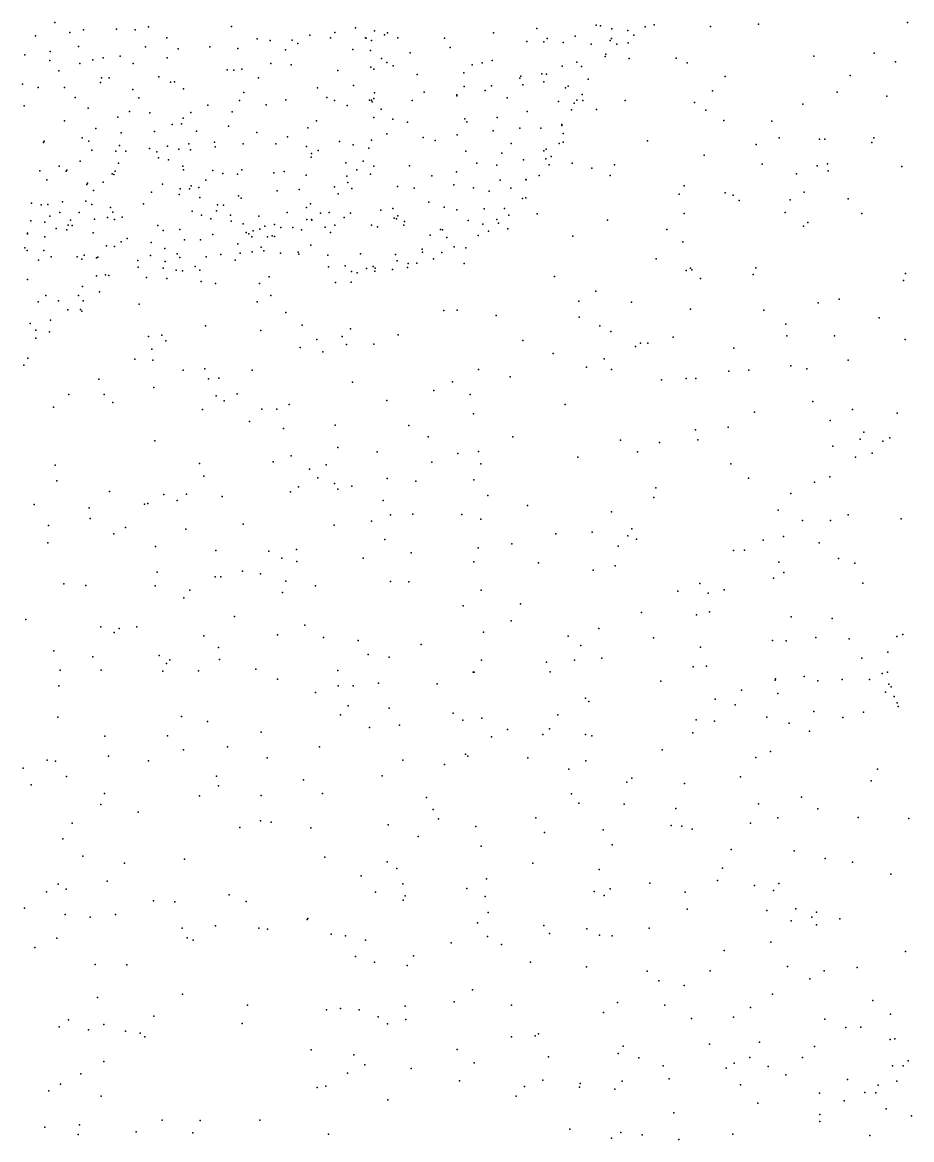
# Model space of a CAD drawing. Header units: metres. Extents: x -23.9 to 23.9, y -28.5 to 28.5.
# Drawn here: x 1.042 to 3.876, y -7.108 to -3.548 of the extents above; entities that cross this region are included whole.
import ezdxf

# ---------------------------------------------------------------- set-up
doc = ezdxf.new("R2010")
doc.units = ezdxf.units.M

msp = doc.modelspace()

# ---------------------------------------------------------------- linework, layer by layer
for p in [(1.1453, -3.5494, -23.7512), (2.8698, -3.5572, 24.0332), (2.8837, -3.5596, -2.9218), (3.0546, -3.5567, 23.6761), (3.387, -3.5547, 3.4767), (3.8618, -3.5484, -15.668), (1.0834, -3.5914, 23.0138), (1.1933, -3.5804, 22.9779), (1.2364, -3.5725, 25.1038), (1.3425, -3.57, 10.288), (1.4018, -3.5722, 22.9446), (1.444, -3.563, 16.159), (1.7085, -3.5617, -19.6556), (1.9578, -3.5889, 24.9609), (2.038, -3.5811, 22.9945), (2.1032, -3.5659, 11.529), (2.1635, -3.5752, 15.4), (2.1955, -3.5885, 24.587), (2.2058, -3.5823, 24.4962), (2.5434, -3.5819, 24.219), (2.6813, -3.5685, -0.1336), (2.8038, -3.5923, 23.3035), (2.9206, -3.5695, 14.4243), (2.9707, -3.5739, 23.4638), (2.99, -3.5895, 23.5626), (3.0265, -3.5631, 5.9804), (3.2345, -3.5613, -2.8067), (1.2214, -3.6255, -2.0232), (1.4342, -3.6264, 25.1168), (1.5027, -3.5982, 1.5652), (1.6397, -3.6259, 25.1139), (1.7898, -3.6009, 25.0665), (1.8318, -3.6067, 23.05), (1.9018, -3.6054, -2.8409), (1.9193, -3.6157, 23.018), (2.0242, -3.5979, 24.9022), (2.1357, -3.5982, 22.9824), (2.1371, -3.5992, 12.8667), (2.154, -3.6062, -14.067), (2.2381, -3.5981, 24.4062), (2.3868, -3.5989, 23.0353), (2.4048, -3.6281, 24.3076), (2.6494, -3.609, 24.1706), (2.7033, -3.6106, 23.2336), (2.7141, -3.5998, 24.1072), (2.7648, -3.6131, 12.0465), (2.8545, -3.6181, 23.9563), (2.9146, -3.6063, -16.1765), (2.9189, -3.5998, 23.9048), (2.936, -3.6183, 12.9548), (2.9726, -3.6137, 23.6979), (1.05, -3.6524, 25.2875), (1.1305, -3.6409, 25.2252), (1.2993, -3.6611, 16.6106), (1.3535, -3.6565, 25.1169), (1.5038, -3.6618, -2.7324), (1.5388, -3.6326, 23.0111), (1.7282, -3.6316, 8.2217), (1.8809, -3.6355, 11.1873), (2.0953, -3.635, 24.8135), (2.1516, -3.6383, 24.7228), (2.1868, -3.6637, -19.8029), (2.2776, -3.6459, 0.074), (2.8989, -3.6575, 23.7544), (2.9016, -3.6493, 23.5493), (2.9756, -3.6636, -0.6617), (3.1251, -3.6629, 13.6507), (3.5639, -3.6566, -10.6381), (3.7557, -3.6469, 11.85), (1.1301, -3.6698, 12.6289), (1.2251, -3.679, 25.1697), (1.2667, -3.6677, 23.026), (1.3954, -3.679, 23.0258), (1.695, -3.6996, 23.1035), (1.7158, -3.7009, 25.0917), (1.7418, -3.6976, 2.7622), (1.8336, -3.6799, 12.1616), (1.8982, -3.6839, 25.0074), (2.0468, -3.7018, 22.9906), (2.1528, -3.6907, 11.9097), (2.1616, -3.6971, 22.9841), (2.203, -3.6762, 24.5458), (2.2239, -3.6872, 24.4219), (2.4751, -3.684, -15.1291), (2.5068, -3.6769, 23.0957), (2.5387, -3.6704, 24.2262), (2.7615, -3.6875, 23.9803), (2.8088, -3.6749, 23.4301), (2.8235, -3.6886, 23.8817), (3.1598, -3.6779, -8.6249), (3.8238, -3.674, 3.0444), (1.1582, -3.7032, 23.0356), (1.294, -3.7256, 12.067), (1.3183, -3.7256, 23.0823), (1.4772, -3.7222, 23.089), (1.7944, -3.7254, 25.0611), (2.3003, -3.715, 24.3437), (2.4487, -3.7095, 24.2828), (2.6273, -3.726, 24.1443), (2.6299, -3.7203, 7.4696), (2.6967, -3.7125, -1.7469), (2.7038, -3.7375, 24.0394), (2.7124, -3.7132, 23.3111), (2.8447, -3.729, 23.5511), (3.2809, -3.7208, 6.1964), (3.6791, -3.7182, -15.2784), (1.042, -3.7454, 25.3291), (1.0928, -3.7565, -24.3998), (1.1765, -3.7562, 1.9568), (1.2914, -3.7398, 25.1395), (1.3938, -3.7621, 25.1052), (1.5143, -3.7388, 14.7308), (1.5271, -3.7379, 25.1187), (1.5558, -3.7605, 23.1689), (1.7482, -3.7714, -1.0991), (1.9828, -3.7575, 24.9365), (2.0971, -3.7498, 24.7949), (2.1638, -3.7729, 24.6518), (2.3225, -3.7709, 23.0199), (2.4497, -3.7528, -2.8469), (2.5163, -3.7653, 24.228), (2.5366, -3.7508, 23.1272), (2.6365, -3.7474, 23.2113), (2.773, -3.7566, 23.9125), (2.7816, -3.752, 23.4522), (3.2413, -3.7661, 13.0777), (3.6385, -3.7708, -21.0484), (1.2105, -3.7876, 15.7622), (1.4128, -3.7884, 23.1704), (1.7337, -3.7974, 23.1256), (1.8819, -3.7958, 23.0437), (2.0122, -3.7877, 23.0043), (2.0367, -3.7969, 24.8712), (2.148, -3.796, 13.1947), (2.155, -3.7966, 0.7009), (2.1571, -3.8013, 6.7267), (2.1624, -3.7912, 22.9947), (2.2844, -3.7978, -1.943), (2.4261, -3.7796, 14.1054), (2.4266, -3.7822, 23.0584), (2.5863, -3.7893, 2.657), (2.75, -3.8009, 12.7234), (2.7997, -3.8061, 3.2928), (2.809, -3.7965, 23.7313), (2.8256, -3.7778, 23.6505), (2.8273, -3.7976, 13.9427), (2.9624, -3.7979, -14.1753), (3.1831, -3.8036, -11.1024), (3.7969, -3.7839, 13.6496), (1.0476, -3.8149, 23.0613), (1.2522, -3.8223, 23.182), (1.3834, -3.832, 23.2378), (1.4486, -3.8362, 25.0954), (1.5788, -3.8354, 0.8996), (1.6329, -3.8118, 25.0968), (1.7102, -3.8333, 8.5375), (1.8187, -3.8116, 25.0406), (2.0772, -3.8138, 2.6834), (2.1858, -3.8252, 24.5073), (2.6505, -3.8329, 24.0854), (2.7912, -3.8268, 23.5717), (2.8715, -3.8259, 2.3016), (3.2199, -3.8283, -9.7172), (3.5286, -3.8095, 14.4199), (1.1764, -3.8619, 25.2749), (1.3466, -3.85, 25.1117), (1.5192, -3.874, 23.351), (1.5494, -3.872, 25.0853), (1.5544, -3.8535, 23.2534), (1.6989, -3.8797, 23.1864), (1.979, -3.8625, 23.0305), (2.1618, -3.8511, -14.7371), (2.2225, -3.8567, 24.3831), (2.2687, -3.8664, -1.3409), (2.4515, -3.856, 23.0963), (2.4579, -3.8655, 1.7978), (2.5548, -3.852, 24.1758), (2.7607, -3.874, 23.8452), (2.7609, -3.877, 23.5016), (3.2768, -3.861, 6.8678), (3.4299, -3.8636, -1.8468), (1.2757, -3.8862, 23.2441), (1.357, -3.9005, 23.3606), (1.4635, -3.8965, -2.0103), (1.5966, -3.895, 5.7533), (1.7896, -3.8994, 23.129), (1.8873, -3.9131, 23.0838), (1.9516, -3.8841, 24.9183), (2.2029, -3.9036, 23.0354), (2.319, -3.9148, 24.2816), (2.427, -3.9069, 24.2407), (2.542, -3.8943, 2.2131), (2.6276, -3.8858, 23.258), (2.694, -3.8857, 23.9923), (2.7653, -3.9024, 23.7643), (1.1094, -3.9312, 23.1472), (1.1114, -3.9271, 25.3297), (1.2329, -3.9161, -20.782), (1.2537, -3.927, -19.571), (1.3518, -3.9403, 25.0928), (1.4474, -3.9508, 25.0656), (1.5042, -3.9434, 23.4936), (1.5727, -3.9359, 3.4738), (1.6542, -3.9298, -0.7366), (1.6564, -3.9446, 25.0469), (1.7455, -3.9359, 25.0197), (1.85, -3.9358, 6.0758), (1.9478, -3.9439, 3.307), (2.0528, -3.928, 3.6982), (2.0961, -3.9384, 24.6855), (2.1465, -3.9489, -2.4143), (2.1544, -3.924, 24.4783), (2.3573, -3.925, 23.0814), (2.5994, -3.9347, -0.1389), (2.7528, -3.9343, 23.5695), (2.7652, -3.9306, 23.6621), (3.0343, -3.9264, -1.6831), (3.3806, -3.9378, 5.011), (3.4539, -3.9159, 11.7789), (3.5823, -3.9207, 3.1972), (3.599, -3.9203, 6.2792), (3.7488, -3.9313, 5.3573), (3.755, -3.9159, -1.6876), (1.2629, -3.9561, 25.2147), (1.3397, -3.9585, 23.4508), (1.3714, -3.9585, 23.5375), (1.4701, -3.9611, 15.6175), (1.4756, -3.9805, 23.8264), (1.5074, -3.9866, 23.6788), (1.5405, -3.952, 12.6435), (1.5782, -3.9551, 23.3819), (1.9625, -3.9783, 24.8536), (1.9629, -3.9667, 12.9109), (1.9847, -3.9564, -1.9098), (2.4547, -3.9583, 23.1411), (2.5701, -3.9653, 24.1069), (2.6393, -3.9863, 23.9978), (2.7032, -3.9581, 23.4342), (2.7101, -3.9835, 7.6974), (2.7111, -3.9528, 23.8951), (2.7268, -3.976, 23.8146), (3.2141, -3.9719, 14.9457), (1.0974, -4.0215, 23.1967), (1.1592, -4.0067, 16.8009), (1.184, -4.0192, 16.0453), (1.226, -3.9906, 23.2907), (1.3486, -3.9975, 23.7677), (1.5538, -4.0068, 25.023), (1.5553, -4.0183, 23.5961), (1.6492, -4.02, 25), (1.7412, -4.0181, 23.2403), (2.0732, -3.9964, 23.078), (2.1079, -4.0178, 24.4438), (2.1282, -3.991, 24.3402), (2.1622, -4.007, 24.2618), (2.2759, -4.0057, 23.097), (2.4906, -3.9974, 15.3622), (2.5534, -4.0031, 23.2575), (2.7205, -4.0019, 23.7339), (2.7937, -3.9974, -3.04), (2.8562, -4.0126, -0.5606), (2.9289, -4.0027, 15.2779), (3.3997, -4, 4.6468), (3.5745, -4.0055, 13.3326), (3.6069, -3.999, -8.1258), (3.6095, -4.022, 5.7979), (3.844, -4.0078, 2.0036), (1.1196, -4.0503, 9.6209), (1.1811, -4.0226, 25.2762), (1.2995, -4.0581, 23.8136), (1.3283, -4.0313, 25.115), (1.3334, -4.033, 23.642), (1.338, -4.0226, 13.5759), (1.6267, -4.0516, 23.432), (1.6806, -4.0301, 12.3318), (1.7279, -4.0323, 24.9658), (1.8435, -4.0278, 23.1706), (1.8758, -4.0232, 24.8939), (1.9459, -4.0356, 23.1326), (2.0755, -4.0388, 24.565), (2.1514, -4.0316, 11.1545), (2.347, -4.0377, 23.1465), (2.4257, -4.0248, 24.1717), (2.5649, -4.0513, 2.9516), (2.6465, -4.0486, 23.451), (2.6468, -4.0501, 23.889), (2.6884, -4.0365, 23.5551), (2.9149, -4.0364, 6.6748), (3.5087, -4.0315, 1.7703), (1.2474, -4.0653, 14.924), (1.2496, -4.0612, 23.4111), (1.2686, -4.0844, 23.4927), (1.4538, -4.0893, 25.0066), (1.4881, -4.0636, 23.8825), (1.5446, -4.0786, -0.4392), (1.5745, -4.079, 23.8441), (1.5799, -4.0688, 23.7261), (1.6038, -4.0751, 23.5362), (1.8534, -4.0851, 4.0711), (1.9237, -4.0813, 1.3841), (2.0371, -4.0725, 23.1363), (2.0787, -4.0591, 24.3508), (2.0915, -4.0773, 24.251), (2.2374, -4.0709, 23.1369), (2.2908, -4.0764, 24.1926), (2.4171, -4.0656, 23.1977), (2.4793, -4.0754, 24.0875), (2.5297, -4.0868, 23.3175), (2.5989, -4.0764, 23.9536), (3.1506, -4.0692, 1.8848), (3.2814, -4.0917, -11.7527), (3.533, -4.089, -2.5857), (1.0708, -4.124, 25.3348), (1.1228, -4.1286, 8.9042), (1.1698, -4.1206, 23.3652), (1.2447, -4.1181, 25.2073), (1.2633, -4.1287, 23.6577), (1.4275, -4.1266, 23.9403), (1.5415, -4.0964, 24.9624), (1.607, -4.106, 10.2597), (1.7306, -4.1014, 23.3342), (1.7392, -4.1083, 24.9057), (1.9603, -4.1261, 24.6791), (2.0481, -4.0948, 24.4852), (2.3367, -4.1208, 23.2057), (2.6357, -4.1096, 23.5443), (2.6459, -4.1079, 23.7376), (3.1346, -4.096, -2.9906), (3.3067, -4.099, 6.2503), (3.326, -4.1165, 12.9197), (3.4881, -4.1137, -1.4877), (3.6731, -4.1104, 6.6687), (1.1018, -4.1303, 24.1269), (1.1619, -4.1538, 23.9168), (1.2233, -4.1539, 23.5569), (1.3232, -4.1384, 25.0893), (1.3305, -4.1533, 23.9993), (1.5828, -4.1497, 24.9072), (1.6127, -4.163, 23.9197), (1.661, -4.1489, 23.5774), (1.6638, -4.1296, 23.4889), (1.6827, -4.1306, 13.4017), (1.7047, -4.1627, 23.9326), (1.8854, -4.1546, 24.7382), (1.9469, -4.1385, 23.2139), (1.9924, -4.1559, 24.1554), (2.0192, -4.1545, 6.5706), (2.0879, -4.1563, 24.1851), (2.1847, -4.1464, 23.1929), (2.222, -4.1416, 12.0603), (2.2386, -4.1648, 24.1222), (2.3861, -4.1368, 24.0892), (2.426, -4.1462, 23.2903), (2.5137, -4.1421, 23.9737), (2.5782, -4.1416, 23.8679), (2.5923, -4.1624, 23.6073), (2.6819, -4.1582, -0.9237), (3.1506, -4.1574, 11.9827), (3.4725, -4.1545, -10.7478), (3.7167, -4.1577, 14.4986), (1.0689, -4.1811, 11.3225), (1.1132, -4.1852, 25.2802), (1.1294, -4.1662, 23.9962), (1.1883, -4.195, 23.6584), (1.1951, -4.1791, 23.7606), (1.2009, -4.1955, 24.1448), (1.2724, -4.1759, 24.0651), (1.3136, -4.1705, 4.0931), (1.3356, -4.1767, 0.7839), (1.3598, -4.1686, 25.0034), (1.4733, -4.1958, 16.1348), (1.6428, -4.1744, 23.9987), (1.7071, -4.1815, 23.7913), (1.7454, -4.1899, 7.66), (1.7957, -4.1658, 23.354), (1.815, -4.198, 0.8598), (1.8453, -4.1928, 24.001), (1.9485, -4.1765, 24.2896), (1.9634, -4.1767, 24.5041), (1.9641, -4.1788, 24.3796), (2.038, -4.1942, 14.2899), (2.067, -4.1705, 23.2202), (2.1548, -4.1946, 24.0971), (2.174, -4.2002, 23.2581), (2.227, -4.1719, -0.1347), (2.2338, -4.1744, 3.0368), (2.2575, -4.1946, 23.2676), (2.2594, -4.1827, 0.5142), (2.4625, -4.1792, 23.3686), (2.5097, -4.1912, 23.4768), (2.5538, -4.1761, 1.9326), (2.5596, -4.1878, 23.728), (2.906, -4.1784, 2.1492), (3.531, -4.1978, 2.8236), (3.5443, -4.1865, 12.0217), (1.0586, -4.2224, 23.4194), (1.0589, -4.2204, 24.1726), (1.114, -4.2313, 23.7913), (1.1498, -4.2053, 23.545), (1.1837, -4.2099, 2.0475), (1.2676, -4.2195, 25.1198), (1.4904, -4.2121, 24.034), (1.5442, -4.2085, 24.8386), (1.6486, -4.2248, 24.072), (1.755, -4.2183, 24.1152), (1.7636, -4.2227, 23.5634), (1.7732, -4.2314, 23.7664), (1.7771, -4.2126, 15.3672), (1.7983, -4.2071, 8.3492), (1.823, -4.2318, 23.8873), (1.8379, -4.2291, 24.6426), (1.8457, -4.2308, 23.4281), (1.8655, -4.2024, 24.205), (1.9036, -4.202, 24.5964), (1.9319, -4.2094, 23.3219), (2.0067, -4.201, 23.2764), (2.0239, -4.2179, 24.0462), (2.3413, -4.2269, 11.5048), (2.3745, -4.2082, 23.3458), (2.3805, -4.2099, 3.7697), (2.3946, -4.2343, 23.9289), (2.4947, -4.2279, 23.7639), (2.5276, -4.2132, 23.6363), (2.5891, -4.2066, -0.4033), (2.7961, -4.2297, 3.6072), (3.0956, -4.2087, 2.7967), (1.05, -4.2667, 23.5236), (1.3103, -4.2602, 24.1876), (1.3355, -4.2629, 24.9683), (1.3573, -4.2476, 1.6389), (1.3755, -4.2374, 24.0943), (1.4522, -4.25, 24.8335), (1.4965, -4.2688, 9.9407), (1.5582, -4.2409, 24.0763), (1.6095, -4.2417, 24.7775), (1.7282, -4.2538, 14.7874), (1.8031, -4.2645, 23.6652), (1.9608, -4.2587, 23.962), (2.3155, -4.2714, 23.4296), (2.4181, -4.2632, 23.509), (2.4552, -4.2671, 23.6761), (3.1463, -4.2477, 4.6065), (1.0572, -4.2755, 23.7257), (1.0938, -4.3057, 14.6697), (1.1109, -4.2757, 25.2391), (1.1337, -4.295, 24.2567), (1.2168, -4.2952, 4.644), (1.2313, -4.3031, 2.7474), (1.2394, -4.2902, 24.3078), (1.278, -4.2984, 16.9575), (1.2822, -4.2965, 25.0385), (1.4097, -4.307, 24.6397), (1.45, -4.2916, 24.1881), (1.535, -4.286, 24.1525), (1.5443, -4.2975, 24.6773), (1.6272, -4.2956, 24.2105), (1.6743, -4.2883, 24.6596), (1.7199, -4.3065, 24.3461), (1.7358, -4.2833, 24.2531), (1.774, -4.2799, 24.581), (1.8117, -4.276, 24.5019), (1.8649, -4.284, 23.7429), (1.9209, -4.2802, 23.48), (1.9233, -4.2873, 23.8455), (2.0157, -4.29, 23.4371), (2.1196, -4.2861, 23.3913), (2.2314, -4.2879, 23.9172), (2.3174, -4.281, 23.8849), (2.352, -4.3018, 23.7282), (2.3783, -4.282, 23.8159), (3.0613, -4.3018, 15.1561), (1.4108, -4.3279, 24.3538), (1.4903, -4.3311, 24.5697), (1.4966, -4.3104, 10.5857), (1.5323, -4.3384, 24.3444), (1.552, -4.3403, 24.4836), (1.5928, -4.3267, 24.5632), (1.6075, -4.3377, 24.4134), (2.017, -4.3277, 23.75), (2.0702, -4.3238, 23.5151), (2.0905, -4.3425, 23.6514), (2.1386, -4.3326, 23.8139), (2.16, -4.3258, -0.7701), (2.1653, -4.3407, 23.7142), (2.1659, -4.3317, 23.5483), (2.2211, -4.3356, 23.6379), (2.2364, -4.3083, 23.4852), (2.2694, -4.3292, 23.7128), (2.2715, -4.317, 23.8169), (2.2987, -4.3157, 23.5725), (2.45, -4.3168, -2.7443), (3.1571, -4.3385, 3.9961), (3.1709, -4.3314, 5.3784), (3.1746, -4.3374, -1.7365), (3.3789, -4.3307, 3.3141), (1.0584, -4.3682, 25.2077), (1.278, -4.3556, 24.95), (1.3073, -4.3529, 24.4308), (1.3174, -4.3548, 24.5597), (1.4379, -4.3616, 2.4485), (1.5025, -4.364, 8.9112), (1.6122, -4.3736, 15.7182), (1.8283, -4.3595, 5.8191), (2.0398, -4.3777, 6.1144), (2.0899, -4.3762, 19.4854), (2.1085, -4.3464, 8.2375), (2.7373, -4.3577, -1.8205), (3.2027, -4.3649, 19.5519), (3.3706, -4.352, 12.2785), (3.849, -4.3707, -1.2444), (3.8563, -4.3487, 2.7519), (1.2339, -4.3899, 24.4786), (1.2875, -4.4074, 24.7051), (1.6572, -4.3804, 11.01), (1.7977, -4.3806, 16.434), (2.869, -4.405, -8.5161), (1.0923, -4.4384, 24.3716), (1.1168, -4.4187, 25.1052), (1.1577, -4.4353, 24.4328), (1.2213, -4.4183, -0.0193), (1.2361, -4.4361, 24.5761), (1.4139, -4.4465, 18.3381), (1.7903, -4.4392, 8.6672), (1.8342, -4.4191, 1.5334), (2.8147, -4.4363, -2.8493), (2.9827, -4.4395, 12.6998), (3.5774, -4.4416, 4.2743), (3.6446, -4.4301, -2.5629), (1.1866, -4.4642, 24.928), (1.2272, -4.4633, 24.7919), (1.2311, -4.4689, 0.3724), (1.8816, -4.4724, 18.9298), (2.3849, -4.4667, 15.2399), (2.4272, -4.4657, -2.4044), (2.5514, -4.4826, 19.307), (3.1713, -4.4626, -2.7341), (3.4042, -4.4653, -7.5153), (1.0671, -4.5076, 24.4475), (1.1317, -4.4972, 24.5328), (1.6259, -4.5152, 14.5411), (1.9332, -4.5132, -0.3159), (2.8161, -4.488, 7.5986), (2.8816, -4.515, 19.7369), (3.4744, -4.51, 13.1758), (3.7724, -4.4898, 17.3468), (1.0848, -4.5548, 24.6081), (1.0849, -4.529, 8.4313), (1.1289, -4.5348, 24.7916), (1.4435, -4.5489, 10.24), (1.4861, -4.5453, 4.5269), (1.8016, -4.5303, 19.6065), (2.0614, -4.5497, 5.5704), (2.0874, -4.5246, 14.4683), (2.2396, -4.5439, 4.1274), (2.9168, -4.5335, 7.2641), (3.1152, -4.5515, 6.1323), (3.4782, -4.5475, 6.7751), (3.6298, -4.5475, 14.4912), (1.4546, -4.5896, 5.6333), (1.4987, -4.5631, 2.1053), (1.9268, -4.5847, 11.2138), (1.9799, -4.5587, 16.122), (2.0748, -4.5749, 11.9636), (2.1622, -4.5737, -0.0407), (2.6364, -4.5622, 14.139), (2.996, -4.581, 12.3208), (3.0119, -4.5707, 4.6902), (3.0354, -4.5704, 1.6942), (3.3088, -4.587, 5.606), (3.855, -4.5593, 12.7739), (1.0592, -4.618, 18.7488), (1.4004, -4.6211, 18.6401), (1.4578, -4.625, -0.2552), (1.9992, -4.5986, 9.2984), (2.7328, -4.604, -2.5476), (2.8954, -4.6205, 4.204), (3.6733, -4.6244, 3.7208), (1.0464, -4.6407, 2.9299), (1.5548, -4.6569, 19.1942), (1.6239, -4.6522, 12.3385), (1.7741, -4.6571, 16.724), (2.4957, -4.6547, 18.8044), (2.8393, -4.6471, 13.0816), (2.9195, -4.6546, 14.3977), (3.293, -4.6599, -2.438), (3.3565, -4.6571, 2.9356), (3.4906, -4.6424, 19.1588), (3.5413, -4.652, -11.9075), (1.2859, -4.6851, 12.3108), (1.6356, -4.6837, 9.9704), (1.6684, -4.6825, 2.4418), (2.0942, -4.6951, 18.6502), (2.4129, -4.6936, 5.8536), (2.5967, -4.6779, 13.6821), (3.0788, -4.6871, 20.2499), (3.1568, -4.6835, -8.1143), (3.1874, -4.6829, -9.2047), (1.1897, -4.7343, 5.9831), (1.3029, -4.7338, 14.4601), (1.4608, -4.7123, 11.3909), (1.7266, -4.7315, 2.8923), (2.353, -4.7216, 12.6934), (2.4688, -4.7341, 1.5282), (1.3305, -4.7591, 11.718), (1.6597, -4.7385, 18.3944), (1.6855, -4.7542, 0.4505), (1.8923, -4.7661, 12.9707), (2.2028, -4.7534, 8.5683), (2.7714, -4.7661, 14.7949), (3.561, -4.7559, 1.5482), (1.1412, -4.7748, 3.4655), (1.6156, -4.7817, 12.6579), (1.8051, -4.7807, 11.551), (1.8524, -4.7804, 4.2318), (2.4791, -4.7959, 6.8469), (3.3747, -4.7909, 4.3005), (3.6873, -4.7814, 12.1647), (3.8294, -4.7931, -9.8779), (1.7657, -4.8198, 1.512), (2.0389, -4.8318, 15.2739), (2.2737, -4.8329, 0.32), (3.2905, -4.8379, -1.5382), (3.616, -4.8172, 20.3138), (1.8743, -4.8425, 15.6581), (2.335, -4.8686, 6.4569), (2.6052, -4.8693, 4.1119), (3.1863, -4.8471, -2.0245), (3.7111, -4.8766, -6.8664), (3.7236, -4.854, 3.4437), (3.8061, -4.8726, -10.8901), (1.4641, -4.8815, 17.6488), (2.0473, -4.9033, 16.0784), (2.9476, -4.8797, 1.8545), (3.0718, -4.8867, 5.1349), (3.1941, -4.8787, 14.3839), (3.6246, -4.8982, 18.3548), (3.7837, -4.8825, 17.8829), (1.8987, -4.93, 9.7981), (2.1725, -4.9167, 7.0448), (2.4296, -4.9217, -0.2886), (2.4949, -4.9159, 7.1906), (2.8115, -4.9342, 20.1304), (3.0016, -4.9164, -8.6428), (3.6963, -4.9336, 6.9673), (3.7497, -4.9214, 14.4099), (1.1465, -4.9588, 21.0019), (1.6063, -4.9543, 5.366), (1.841, -4.9487, 13.3797), (1.9567, -4.972, 8.7928), (2.0101, -4.9581, 13.9666), (2.3468, -4.9496, 8.2755), (2.5027, -4.9546, 17.979), (3.2999, -4.9553, -7.0717), (1.1516, -5.0091, 10.002), (1.6206, -4.9948, -0.708), (1.9835, -4.9992, 2.8132), (2.0369, -5.0172, 7.5736), (2.2042, -5.0018, 12.4133), (2.2957, -5.0102, 7.8749), (2.4807, -5.0064, 0.0798), (3.3555, -5.0006, 6.4655), (3.5657, -5.0136, -2.3716), (3.6146, -4.9967, -9.1396), (1.3198, -5.0435, -0.5277), (1.4932, -5.0525, 10.0167), (1.5647, -5.0514, 4.1201), (1.8964, -5.0447, 0.5972), (1.9218, -5.0278, 16.5932), (2.0475, -5.0354, 1.3699), (2.0922, -5.0266, 18.5658), (3.0607, -5.0317, 4.2515), (3.4903, -5.0497, 17.9215), (1.0797, -5.0842, 20.3119), (1.4315, -5.0838, 4.4505), (1.4423, -5.0819, 19.2526), (1.5353, -5.072, 19.5987), (1.6784, -5.0587, 18.7367), (2.1917, -5.0713, 19.9406), (2.5254, -5.0557, 18.6953), (2.6512, -5.0879, 17.5304), (3.0537, -5.062, -10.7165), (1.255, -5.0955, 18.8489), (2.2155, -5.1172, 3.4411), (2.2858, -5.1154, 3.0687), (2.4421, -5.1166, 8.8537), (2.9187, -5.1076, 14.4896), (3.4498, -5.103, 11.9237), (3.6728, -5.1174, 3.7276), (1.1255, -5.151, 11.7223), (1.2582, -5.129, 17.1552), (1.3702, -5.1574, 14.6112), (1.7461, -5.1467, 15.5291), (2.0359, -5.1501, 18.1745), (2.1549, -5.1378, 6.64), (2.5031, -5.1309, 6.0916), (3.5273, -5.1357, -1.6316), (3.6171, -5.1354, 4.5639), (3.8425, -5.1299, -17.2571), (1.3336, -5.1775, 20.5411), (1.5625, -5.1635, 11.5845), (2.1973, -5.196, 8.4936), (2.742, -5.1776, 12.4077), (2.8578, -5.1731, 8.9273), (2.9715, -5.1849, 1.5874), (2.9841, -5.1625, 19.1471), (2.9985, -5.1955, 11.8977), (3.4671, -5.1866, 14.4479), (1.1233, -5.207, 3.7472), (1.4664, -5.2186, 17.6091), (1.6589, -5.2313, 8.7871), (1.8269, -5.2329, 15.0864), (1.9153, -5.2275, 5.3625), (2.494, -5.2227, 6.4796), (2.602, -5.2097, 2.7981), (2.9402, -5.2177, 18.0994), (3.3078, -5.2313, 5.6373), (3.3427, -5.23, 2.7767), (3.4027, -5.1978, 4.8343), (3.581, -5.2072, 7.271), (1.869, -5.2553, 9.0858), (1.9161, -5.2659, 13.777), (2.1279, -5.2551, -0.6932), (2.2804, -5.239, 17.3435), (2.48, -5.2677, 19.7953), (3.642, -5.2565, -0.6949), (1.4711, -5.3006, 5.4939), (1.743, -5.2969, 17.2873), (2.6864, -5.27, 18.9337), (2.8612, -5.2939, 4.0889), (2.9304, -5.2802, 8.4319), (3.452, -5.2686, -10.2615), (3.4679, -5.3007, 19.0928), (3.6946, -5.2718, 20.2526), (1.1745, -5.3369, 0.0928), (1.6559, -5.3155, 2.5561), (1.6741, -5.3145, 18.3531), (1.8005, -5.3059, 7.319), (1.882, -5.3288, 16.1445), (2.2149, -5.3294, 12.2262), (2.2737, -5.3306, 7.7112), (3.2001, -5.336, 4.0683), (3.435, -5.3192, 6.9218), (3.7203, -5.3356, -1.4169), (1.244, -5.3427, 4.1199), (1.4654, -5.3433, 18.6551), (1.5759, -5.358, 1.8279), (1.8704, -5.3648, 6.8069), (1.9761, -5.3437, 19.8518), (2.5041, -5.3575, 8.0198), (3.1307, -5.3606, 8.7717), (3.2275, -5.3668, -8.032), (3.2777, -5.356, 18.2069), (1.5566, -5.3823, 19.3704), (2.4462, -5.4069, -0.2671), (2.6291, -5.4007, 3.7284), (1.7183, -5.4414, 9.5295), (3.0152, -5.4286, 17.5735), (3.1898, -5.4356, 20.2425), (3.2309, -5.4269, 3.2194), (3.492, -5.4425, 18.6993), (1.0534, -5.4509, 9.1638), (1.2916, -5.4743, 12.8886), (1.3501, -5.4801, 15.2648), (1.4063, -5.4739, 21.0254), (1.9418, -5.4692, 8.8002), (2.5992, -5.4549, 5.9336), (2.8791, -5.4797, 11.5438), (3.6225, -5.4475, 6.0673), (1.3341, -5.4928, 3.0544), (1.6207, -5.5035, 13.0849), (1.8548, -5.4997, 0.5347), (2.0019, -5.5083, 3.6011), (2.511, -5.4918, 1.6589), (2.7815, -5.5038, -8.8472), (3.0529, -5.5092, 1.5156), (3.5697, -5.5078, -0.0865), (3.6761, -5.5121, 7.4603), (3.8278, -5.5052, -12.2382), (3.8474, -5.4989, 1.2786), (1.1421, -5.5513, 4.4531), (1.6674, -5.5402, -0.6381), (2.1117, -5.5179, 9.174), (2.3132, -5.5309, 18.8277), (2.8214, -5.5339, -10.947), (3.2026, -5.5391, 3.6563), (3.4318, -5.5182, 14.2513), (3.4757, -5.5194, 5.566), (1.2666, -5.5699, 6.3324), (1.4784, -5.5656, 0.3716), (1.5121, -5.5794, 3.8971), (1.6703, -5.5781, 16.3233), (2.1436, -5.5623, 1.6239), (2.2107, -5.5705, 7.4208), (2.5048, -5.581, 14.5627), (2.712, -5.5873, 6.6328), (2.8011, -5.5809, -8.2102), (2.8884, -5.574, -7.5994), (3.7163, -5.5741, 12.8939), (3.8001, -5.5554, 8.6838), (1.1628, -5.6128, 20.2375), (1.2927, -5.6119, -0.0975), (1.4895, -5.6155, 5.8271), (1.5017, -5.591, 8.7044), (1.6029, -5.6146, 11.6323), (1.7859, -5.6094, 5.6553), (2.0468, -5.6136, 14.2495), (2.4787, -5.6187, -0.6784), (2.4821, -5.6188, 19.2656), (2.7242, -5.6179, -0.317), (3.1793, -5.6013, 9.0615), (3.2223, -5.5992, 8.5439), (3.7817, -5.6232, 5.2581), (3.7982, -5.6189, -9.032), (1.8552, -5.6409, 19.1054), (2.177, -5.6537, 18.526), (2.3633, -5.6561, 9.3916), (3.0759, -5.6478, 19.8168), (3.441, -5.6438, 2.7453), (3.4412, -5.6404, -17.3724), (3.533, -5.6327, 19.9809), (3.577, -5.6466, 6.5248), (3.6543, -5.6424, 13.237), (3.7414, -5.6416, -8.0158), (3.8031, -5.6571, 11.4441), (1.1584, -5.6623, 2.1947), (1.9759, -5.6833, 11.8774), (2.0483, -5.6623, 19.4962), (2.0961, -5.6628, 12.4337), (3.333, -5.6758, -7.4183), (3.4488, -5.6864, 11.2764), (3.7924, -5.6829, -9.4937), (3.8101, -5.6654, 12.4509), (2.0797, -5.7265, 0.2498), (2.8366, -5.7011, 17.3352), (2.8467, -5.712, 18.4299), (3.2494, -5.7043, -11.6356), (3.3134, -5.723, 18.2137), (3.8201, -5.696, 5.6263), (3.8289, -5.7166, 8.1521), (3.832, -5.7284, 18.8217), (1.155, -5.7617, 21.2683), (1.5486, -5.7605, 3.5811), (2.0559, -5.7549, 17.0333), (2.211, -5.7336, 1.9733), (2.4145, -5.7495, 17.2065), (2.506, -5.7655, 18.5599), (2.7486, -5.7544, 6.0054), (3.4141, -5.7622, 8.2941), (3.5641, -5.744, 13.5741), (3.6561, -5.7637, 14.081), (3.7221, -5.7463, -0.9261), (1.6323, -5.7757, -0.3555), (2.1482, -5.7953, 13.5743), (2.2437, -5.7881, 3.6075), (2.446, -5.7715, -8.4552), (2.5879, -5.8009, 12.613), (2.722, -5.799, 12.2451), (3.1886, -5.7702, -9.6065), (3.2471, -5.7745, 12.8287), (3.4849, -5.7808, -6.8239), (1.3048, -5.8226, 12.687), (1.5045, -5.8211, 15.5018), (1.8026, -5.8099, 12.9018), (2.5368, -5.8251, 7.5305), (2.7, -5.8178, 11.7235), (2.8365, -5.8169, -0.7412), (2.8562, -5.8217, 3.3478), (3.1778, -5.8124, 3.1355), (3.5505, -5.807, 0.3005), (1.5555, -5.8662, 4.4621), (1.696, -5.8568, 7.1525), (1.9884, -5.8563, 16.6735), (3.0805, -5.8666, 17.9333), (3.4259, -5.8713, -0.0392), (1.1215, -5.8988, 6.6899), (1.1477, -5.9018, 4.6912), (1.3167, -5.8863, 8.9984), (1.4438, -5.9013, 20.3815), (1.8218, -5.8912, 17.6864), (2.2547, -5.8996, 12.6348), (2.4535, -5.8795, 13.403), (2.4616, -5.8868, -7.7629), (2.653, -5.8922, 7.9267), (2.8379, -5.9013, -10.6124), (3.3792, -5.8907, 1.731), (1.0451, -5.9247, -0.5811), (2.3867, -5.9125, 5.69), (2.7837, -5.9281, 1.7488), (3.7668, -5.9274, 1.3826), (1.0702, -5.9781, 2.0429), (1.1832, -5.9517, 5.3965), (1.6604, -5.9496, 16.366), (1.9383, -5.9617, -0.7641), (2.1881, -5.9486, 7.1934), (2.9682, -5.9689, 17.6081), (2.9842, -5.9565, 12.5066), (3.152, -5.973, 8.4029), (3.3297, -5.9524, 13.3859), (3.747, -5.9652, 15.9196), (1.3041, -6.005, 18.3407), (1.6065, -6.0129, 12.2683), (1.6674, -5.9814, 5.7646), (1.8032, -6.0122, 9.0337), (1.9982, -6.0058, 20.6052), (2.7917, -6.006, 9.3716), (1.2923, -6.0401, 20.0596), (2.3302, -6.0186, 13.0165), (2.8155, -6.036, 18.2894), (2.96, -6.0393, 11.4454), (3.3873, -6.0383, 2.9364), (3.5242, -6.0166, 18.1747), (1.4108, -6.0649, 15.7984), (2.3507, -6.0559, 14.2418), (2.3682, -6.0865, 6.8908), (2.6783, -6.0825, 17.4221), (3.1244, -6.0526, 0.2976), (3.4494, -6.0833, -12.4855), (3.5762, -6.0542, 12.5405), (3.7048, -6.0821, 15.4949), (3.8663, -6.0852, 7.1441), (1.2007, -6.0996, 20.558), (1.7347, -6.1139, 4.206), (1.8009, -6.0922, -0.1526), (1.8346, -6.0967, 3.8797), (1.9617, -6.1144, 17.1096), (2.2074, -6.105, 9.2306), (2.4874, -6.1107, -7.3076), (2.8927, -6.1215, 14.4519), (3.1096, -6.1077, -0.4418), (3.1431, -6.1095, -0.1015), (3.1758, -6.1194, 1.9857), (3.3619, -6.0996, -18.4818), (1.1711, -6.1501, 16.0329), (2.3036, -6.1428, 0.2892), (2.7056, -6.1293, 6.1338), (2.5043, -6.173, -1.0611), (2.9211, -6.1691, -0.864), (3.3002, -6.1833, -11.0653), (3.5012, -6.1877, 14.6797), (1.2345, -6.2048, -0.6213), (1.3674, -6.2277, 16.4416), (1.5587, -6.215, 19.7288), (2.0056, -6.2087, 19.8213), (2.2043, -6.2235, 17.6227), (2.6681, -6.2272, 13.3204), (3.5996, -6.2129, 11.4726), (3.6871, -6.2237, 7.9204), (2.2352, -6.2445, 18.1295), (2.8798, -6.247, 8.3285), (3.2728, -6.2432, 8.1591), (3.8093, -6.2621, -0.6072), (1.1566, -6.2945, 11.7309), (1.312, -6.2849, 7.0828), (2.122, -6.2676, 13.7902), (2.2539, -6.2936, 20.5943), (2.5206, -6.277, -8.1351), (3.0415, -6.2912, 8.6277), (3.257, -6.2827, 14.3071), (3.3744, -6.2987, 13.8184), (3.4519, -6.2924, -0.3205), (1.1192, -6.3191, 18.1634), (1.1815, -6.3101, -1.2051), (1.7014, -6.328, 17.2354), (2.167, -6.3202, 11.882), (2.262, -6.3314, 7.1193), (2.4577, -6.3075, -8.8882), (2.517, -6.3337, 6.6956), (2.8641, -6.3173, 3.4896), (2.8956, -6.3306, 0.5933), (2.9153, -6.3092, 11.852), (3.1542, -6.3202, 6.5884), (3.4351, -6.3144, 6.3439), (1.0488, -6.371, 8.9356), (1.4602, -6.3468, 1.7589), (1.5283, -6.3504, 7.3838), (1.7549, -6.3497, -0.4071), (2.2555, -6.3457, 2.0959), (1.1783, -6.3913, 16.7077), (1.258, -6.3996, 12.2104), (1.3388, -6.3909, 20.9065), (1.9493, -6.4063, 5.3827), (1.9519, -6.4038, -0.8493), (2.526, -6.3848, -10.0141), (3.1607, -6.3743, 13.4112), (3.4143, -6.3784, 9.1492), (3.5064, -6.3733, -17.3812), (3.5573, -6.3992, 12.1779), (3.5726, -6.3832, -13.5821), (3.647, -6.4042, 16.0754), (1.5508, -6.4339, 16.8155), (1.6578, -6.4274, 9.1001), (1.7955, -6.434, 11.9905), (1.8235, -6.4381, 1.7833), (2.4925, -6.4171, 11.7715), (2.7036, -6.4264, -10.4397), (2.8401, -6.4363, -9.3647), (3.0388, -6.4343, -17.7422), (3.4917, -6.4111, -11.6445), (3.5723, -6.4239, 11.824), (1.1521, -6.4661, 2.6733), (1.5669, -6.4651, 4.3175), (1.5863, -6.4723, 5.3461), (2.0262, -6.4533, 0.1281), (2.0712, -6.4588, 14.0811), (2.1358, -6.4725, 11.3524), (2.5244, -6.4612, 8.862), (2.7213, -6.4509, 2.1596), (2.8804, -6.4566, 5.6257), (2.9208, -6.4583, 14.6103), (3.4268, -6.4785, 5.7334), (1.0822, -6.4965, 6.7653), (2.4088, -6.4809, -7.5808), (2.569, -6.4867, 3.4377), (3.2786, -6.5056, 0.885), (3.8554, -6.5088, -0.3699), (2.1036, -6.5246, 8.6847), (2.1639, -6.5432, 20.8122), (2.2879, -6.5227, 6.0474), (2.6615, -6.5422, -0.9589), (1.2744, -6.5501, -0.9409), (1.375, -6.5508, 7.7004), (2.268, -6.5536, 8.263), (2.839, -6.5573, 13.2454), (3.033, -6.5714, -12.53), (3.233, -6.5706, 3.2594), (3.4799, -6.556, 8.0793), (3.5967, -6.5704, 15.7163), (3.702, -6.5599, 0.8034), (3.0704, -6.6018, -7.0341), (3.1511, -6.6169, 2.4168), (3.5507, -6.5958, 2.7373), (1.2813, -6.6558, 8.9406), (1.5528, -6.6442, 3.9482), (2.4765, -6.6309, 19.426), (3.4317, -6.6451, 13.8229), (1.7594, -6.6794, 2.0174), (2.0557, -6.6905, 7.5119), (2.2614, -6.6831, 14.4095), (2.4182, -6.6688, 5.5907), (2.6001, -6.6792, 19.7957), (2.9387, -6.6717, -0.5707), (3.0887, -6.6793, -11.862), (3.3621, -6.6867, 15.1454), (3.7513, -6.665, 13.7035), (1.1886, -6.7266, 4.2633), (1.4607, -6.7143, 12.0217), (2.0106, -6.6951, 2.3659), (2.1157, -6.6947, 13.6717), (2.176, -6.7171, 5.1885), (2.2638, -6.7255, 7.1246), (2.8941, -6.7031, -8.2731), (3.174, -6.7221, -19.2383), (3.3081, -6.7175, -0.6105), (3.5989, -6.724, 6.5504), (3.8078, -6.7085, 8.0888), (1.1595, -6.7487, 20.7288), (1.2525, -6.7587, -0.6285), (1.3012, -6.7412, 5.3521), (1.3709, -6.7627, 11.4832), (1.7425, -6.7379, 7.835), (2.205, -6.7394, 7.8156), (3.6654, -6.7514, -19.8845), (3.7132, -6.7503, -10.6329), (1.4172, -6.7686, 2.6904), (1.4322, -6.7805, 19.724), (2.601, -6.7801, 14.5627), (2.6763, -6.7777, 2.3923), (2.6867, -6.7714, 6.7455), (3.3909, -6.7971, -1.0623), (3.8071, -6.7892, -1.116), (3.8219, -6.7873, 19.724), (1.9625, -6.8221, 2.8119), (2.4273, -6.8207, 3.0217), (2.94, -6.8335, 19.5498), (2.9563, -6.8104, 3.1649), (3.2314, -6.8038, 3.5335), (3.5658, -6.8114, -6.851), (1.3013, -6.8596, 3.6162), (2.0986, -6.8384, 19.1856), (2.1333, -6.8695, 20.7253), (2.4815, -6.8634, 2.6599), (2.7179, -6.8444, -7.6154), (3.0064, -6.8476, 5.474), (3.3103, -6.8644, 2.5982), (3.3603, -6.8467, 15.92), (3.5278, -6.8463, 8.7844), (3.864, -6.857, -11.0582), (1.2283, -6.898, -1.0486), (2.0783, -6.8967, 11.1198), (2.2808, -6.8816, 20.328), (3.0841, -6.8728, 0.8415), (3.2848, -6.8809, 19.6731), (3.4187, -6.875, 5.5885), (3.4745, -6.9013, 0.8748), (3.8143, -6.8731, -11.5509), (3.8489, -6.8725, -9.03), (1.1632, -6.9312, -0.2564), (2.0094, -6.9374, 3.5275), (2.4349, -6.921, -0.2355), (2.642, -6.9384, 20.1013), (2.7002, -6.9184, 12.1707), (2.817, -6.9409, 11.7692), (2.8188, -6.9288, 0.5965), (2.9532, -6.9214, 13.3966), (3.1026, -6.914, -18.2194), (3.3307, -6.9339, 6.7872), (3.6712, -6.9169, 19.2887), (3.7683, -6.9347, 13.2005), (3.8285, -6.9223, 11.9038), (1.1267, -6.9531, 2.3465), (1.293, -6.9698, 4.8536), (1.9816, -6.9421, 15.8306), (2.6155, -6.9693, 18.989), (2.9301, -6.9469, -0.2577), (3.5814, -6.9605, 16.5303), (3.7268, -6.9582, 6.1791), (3.7613, -6.9592, 12.4438), (2.2062, -6.981, 13.9024), (3.385, -6.9916, -13.4799), (3.66, -6.985, 15.2179), (3.7947, -7.0097, 15.5532), (1.4872, -7.0464, 15.5414), (1.609, -7.0473, -0.7575), (1.7988, -7.0466, 3.0814), (3.1174, -7.0227, -9.4801), (3.5829, -7.0277, 13.643), (3.8755, -7.0318, 7.6625), (1.114, -7.0683, 8.7612), (1.2241, -7.0615, 19.9506), (1.405, -7.0835, 6.6869), (2.7866, -7.0749, 0.1181), (3.5834, -7.0501, -1.319), (1.2203, -7.0921, 15.0812), (1.5857, -7.0869, 2.8026), (2.0172, -7.0911, 12.5567), (2.9192, -7.1039, -7.2715), (2.9494, -7.0858, -10.3156), (3.017, -7.0931, 14.6291), (3.1336, -7.1082, -8.1916), (3.3055, -7.0912, -17.8108), (3.7418, -7.0945, 3.8)]:
    msp.add_point(p)

doc.saveas('drawing.dxf')
